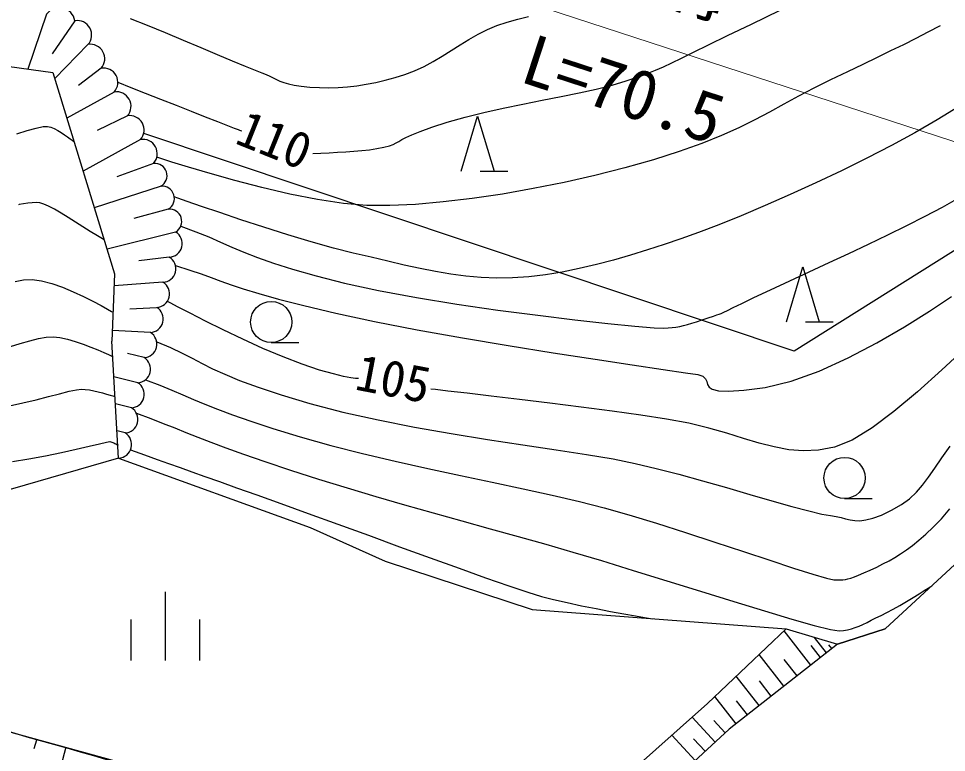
# Model space of a CAD drawing. Units: millimetres, scale not verified. Extents: x 0 to 700000, y -47500 to 447500.
# Drawn here: x 515393 to 549171, y 284356 to 311061 of the extents above; entities that cross this region are included whole.
import ezdxf
from ezdxf.enums import TextEntityAlignment as Align

# ---------------------------------------------------------------- set-up
doc = ezdxf.new("R2010")
doc.units = ezdxf.units.MM
doc.header["$LTSCALE"] = 1000
doc.layers.add('作業ﾚｲﾔ1', color=7, linetype='Continuous', lineweight=25)
doc.styles.add('@ＭＳ ゴシック', font='')
doc.styles.add('ＭＳ ゴシック', font='')
doc.styles.get('@ＭＳ ゴシック').set_extended_font_data('@MS Gothic')
doc.styles.get('ＭＳ ゴシック').set_extended_font_data('MS Gothic')

msp = doc.modelspace()

# ---------------------------------------------------------------- linework, layer by layer
at = {"layer": '作業ﾚｲﾔ1', "lineweight": 13}
msp.add_line((501645, 322180), (574377, 298451), dxfattribs=at)
at = {"layer": '作業ﾚｲﾔ1'}
for p, q in [((516415, 311220), (515726, 309222)), ((517442, 310980), (516617, 309778)), ((517920, 310116), (516710, 308875)), ((512593, 309663), (516643, 309093)), ((516643, 309093), (518888, 301774)), ((518398, 309251), (517574, 308624)), ((518878, 308388), (517152, 307435)), ((519353, 307521), (518252, 306983)), ((531501, 305509), (532101, 307509)), ((532101, 307509), (532701, 305509)), ((557453, 307646), (543633, 298958)), ((543633, 298958), (519950, 306884)), ((519833, 306658), (517744, 305505)), ((520307, 305790), (518968, 305305)), ((532201, 305509), (533201, 305509)), ((520579, 304960), (518151, 304179)), ((520843, 304127), (519584, 303784)), ((521110, 303293), (518615, 302664)), ((520881, 302380), (519771, 302249)), ((543343, 300023), (543943, 302023)), ((543943, 302023), (544543, 300023)), ((518888, 301774), (518793, 299318)), ((520651, 301466), (518871, 301339)), ((519441, 300504), (520420, 300552)), ((544043, 300023), (545043, 300023)), ((520190, 299638), (518808, 299711)), ((519037, 295068), (518793, 299318)), ((524591, 299269), (525591, 299269)), ((519963, 298723), (519357, 298876)), ((519733, 297809), (518867, 298027)), ((519502, 296895), (518924, 297041)), ((519272, 295981), (518981, 296055)), ((519037, 295068), (514367, 293721)), ((519037, 295068), (514367, 293721)), ((519042, 295067), (519037, 295069)), ((519037, 295068), (526011, 292538)), ((545462, 293593), (546462, 293593)), ((526011, 292538), (528735, 291316)), ((546945, 288850), (549957, 291639)), ((528735, 291316), (534095, 289555)), ((520743, 287697), (520743, 290197)), ((534095, 289555), (543336, 288851)), ((519493, 287697), (519493, 289197)), ((521993, 287697), (521993, 289197)), ((540468, 286133), (543336, 288851)), ((543336, 288851), (545200, 288291)), ((543336, 288851), (545200, 288291)), ((546945, 288850), (545200, 288291)), ((545200, 288291), (546945, 288850)), ((544234, 287533), (543258, 288777)), ((544807, 287982), (544369, 288540)), ((545200, 288291), (541260, 285202)), ((544584, 287807), (544241, 288245)), ((545004, 288137), (544894, 288276)), ((505261, 287794), (521243, 283411)), ((543257, 286767), (542353, 287920)), ((543736, 287143), (543267, 287742)), ((542352, 286058), (541515, 287125)), ((542796, 286406), (542361, 286960)), ((536700, 282782), (540468, 286133)), ((541514, 285401), (540739, 286390)), ((541925, 285723), (541522, 286237)), ((540752, 284733), (539915, 285641)), ((541112, 285065), (540697, 285516)), ((541260, 285202), (538424, 282587)), ((515966, 284500), (516053, 284814)), ((540023, 284061), (539174, 284982)), ((540389, 284398), (539967, 284855)), ((516955, 283917), (517120, 284509))]:
    msp.add_line(p, q, dxfattribs=at)
for points in [[(519450, 311066), (520074, 310817), (520725, 310551), (521382, 310279), (522023, 310011), (522627, 309757), (523173, 309527), (523639, 309333), (524004, 309185), (524245, 309092), (524403, 309031), (524538, 308969), (524660, 308907), (524779, 308846), (524905, 308788), (525049, 308733), (525220, 308683), (525430, 308638), (525686, 308599), (526001, 308568), (526347, 308548), (526690, 308543), (527030, 308553), (527370, 308578), (527710, 308618), (528052, 308672), (528396, 308740), (528744, 308822), (529097, 308918), (529455, 309027), (529810, 309159), (530153, 309319), (530487, 309500), (530815, 309695), (531139, 309898), (531463, 310103), (531789, 310304), (532120, 310493), (532458, 310665), (532808, 310812), (533176, 310936), (533562, 311043), (533961, 311136)], [(526106, 306146), (526396, 306164), (526699, 306180), (527003, 306196), (527306, 306212), (527603, 306232), (527893, 306257), (528173, 306288), (528439, 306329), (528689, 306380), (528891, 306433), (529032, 306483), (529138, 306534), (529233, 306590), (529343, 306656), (529493, 306736), (529708, 306834), (530012, 306956), (530432, 307105), (530992, 307286), (531649, 307474), (532335, 307645), (533038, 307802), (533748, 307948), (534453, 308087), (535142, 308222), (535802, 308357), (536424, 308495), (536996, 308640), (537506, 308795), (537931, 308941), (538279, 309066), (538580, 309184), (538866, 309307), (539171, 309447), (539525, 309618), (539961, 309833), (540510, 310103), (541205, 310442), (542077, 310862), (543115, 311365)], [(548940, 310801), (548498, 310565), (548057, 310336), (547607, 310110), (547140, 309881), (546649, 309644), (546126, 309394), (545563, 309125), (544951, 308833), (544345, 308531), (543787, 308236), (543257, 307945), (542733, 307658), (542193, 307373), (541616, 307088), (540980, 306801), (540263, 306512), (539444, 306218), (538502, 305919), (537462, 305625), (536374, 305350), (535257, 305098), (534129, 304873), (533005, 304677), (531904, 304514), (530844, 304387), (529840, 304300), (528912, 304256), (528076, 304259), (527226, 304329), (526276, 304475), (525270, 304677), (524254, 304915), (523271, 305170), (522366, 305422), (521585, 305652), (520971, 305841), (520570, 305968), (520426, 306015)], [(519009, 308741), (519480, 308556), (520006, 308349), (520565, 308129), (521131, 307906), (521682, 307690), (522192, 307489), (522639, 307314), (522997, 307173), (523243, 307076), (523353, 307034), (523390, 307020), (523432, 307005), (523477, 306988), (523523, 306972)], [(549645, 307876), (548832, 307371), (548016, 306899), (547169, 306441), (546275, 305981), (545350, 305526), (544413, 305082), (543480, 304656), (542570, 304255), (541699, 303887), (540886, 303557), (540146, 303274), (539499, 303044), (538898, 302843), (538288, 302645), (537671, 302455), (537050, 302275), (536427, 302110), (535805, 301962), (535186, 301837), (534574, 301736), (533970, 301665), (533377, 301626), (532799, 301619), (532235, 301642), (531680, 301691), (531127, 301763), (530573, 301855), (530011, 301965), (529435, 302090), (528841, 302227), (528223, 302373), (527575, 302526), (526854, 302709), (526047, 302937), (525191, 303195), (524325, 303468), (523488, 303741), (522717, 303998), (522050, 304225), (521527, 304406), (521185, 304525), (521063, 304569)], [(515330, 306870), (515712, 306983), (516037, 307072), (516287, 307128), (516447, 307137), (516563, 307107), (516688, 307056), (516818, 306990), (516946, 306915), (517068, 306836), (517179, 306759), (517274, 306689), (517348, 306633), (517396, 306594), (517414, 306580)], [(518511, 303007), (518266, 303152), (518005, 303314), (517735, 303484), (517463, 303658), (517196, 303826), (516940, 303983), (516702, 304121), (516489, 304233), (516309, 304313), (516168, 304352), (516038, 304362), (515891, 304357), (515734, 304342), (515575, 304319), (515421, 304291), (515395, 304285)], [(521298, 303506), (521845, 303305), (522316, 303114), (522743, 302928), (523159, 302744), (523597, 302557), (524090, 302363), (524670, 302158), (525369, 301938), (526222, 301699), (527259, 301436), (528494, 301166), (529875, 300910), (531342, 300672), (532834, 300454), (534290, 300262), (535647, 300097), (536847, 299965), (537826, 299868), (538525, 299810), (538882, 299795), (539040, 299804), (539186, 299818), (539325, 299836), (539461, 299860), (539600, 299891), (539746, 299929), (539904, 299975), (540078, 300030), (540274, 300094), (540495, 300169), (540688, 300233), (540812, 300274), (540897, 300303), (540971, 300333), (541061, 300376), (541198, 300443), (541408, 300546), (541720, 300698), (542163, 300910), (542765, 301194), (543465, 301520), (544178, 301850), (544898, 302182), (545620, 302516), (546337, 302853), (547042, 303190), (547730, 303528), (548393, 303866), (549027, 304203), (549624, 304540)], [(521109, 302070), (521628, 301909), (522046, 301767), (522407, 301634), (522753, 301505), (523128, 301370), (523575, 301222), (524137, 301053), (524857, 300856), (525778, 300623), (526944, 300346), (528345, 300042), (529902, 299740), (531550, 299445), (533222, 299164), (534853, 298902), (536379, 298666), (537735, 298462), (538853, 298296), (539671, 298175), (540121, 298103), (540308, 298043), (540402, 297956), (540444, 297855), (540472, 297749), (540527, 297650), (540647, 297569), (540873, 297517), (541242, 297504), (541795, 297541), (542571, 297640), (543520, 297860), (544539, 298231), (545591, 298711), (546636, 299262), (547638, 299844), (548557, 300418), (549356, 300944)], [(515265, 301491), (515574, 301555), (515889, 301568), (516228, 301520), (516601, 301421), (516991, 301283), (517382, 301122), (517758, 300948), (518102, 300777), (518397, 300620), (518629, 300492), (518780, 300405), (518834, 300373)], [(527765, 297963), (527658, 297962), (527485, 297984), (527224, 298037), (526852, 298131), (526344, 298272), (525717, 298479), (525022, 298748), (524291, 299060), (523556, 299395), (522847, 299732), (522197, 300053), (521637, 300337), (521198, 300564), (520911, 300715), (520809, 300770)], [(515095, 299126), (515456, 299238), (515798, 299339), (516116, 299420), (516402, 299470), (516652, 299481), (516898, 299451), (517170, 299391), (517457, 299308), (517746, 299211), (518024, 299106), (518279, 299003), (518500, 298909), (518672, 298832), (518785, 298780), (518825, 298761)], [(520424, 299301), (520927, 299087), (521346, 298888), (521716, 298698), (522075, 298511), (522458, 298319), (522901, 298116), (523440, 297895), (524111, 297650), (524950, 297373), (525993, 297059), (527198, 296740), (528478, 296453), (529803, 296195), (531143, 295962), (532469, 295749), (533751, 295554), (534959, 295373), (536064, 295202), (537036, 295037), (537845, 294875), (538605, 294692), (539431, 294476), (540294, 294239), (541166, 293992), (542017, 293747), (542818, 293516), (543541, 293311), (544157, 293145), (544636, 293029), (544950, 292974), (545156, 292946), (545336, 292905), (545502, 292860), (545665, 292820), (545835, 292793), (546023, 292789), (546239, 292815), (546495, 292881), (546802, 292995), (547170, 293166), (547532, 293372), (547829, 293589), (548079, 293824), (548301, 294083), (548516, 294374), (548742, 294704), (549000, 295078), (549308, 295503)], [(549926, 299124), (549005, 298278), (548111, 297481), (547260, 296768), (546464, 296171), (545737, 295725), (545092, 295465), (544512, 295355), (543963, 295328), (543429, 295371), (542898, 295471), (542356, 295613), (541788, 295785), (541180, 295971), (540520, 296160), (539792, 296337), (538983, 296489), (538051, 296628), (536997, 296774), (535874, 296921), (534733, 297065), (533625, 297201), (532603, 297323), (531718, 297426), (531022, 297506), (530567, 297558), (530404, 297576)], [(520019, 297919), (520534, 297722), (520975, 297542), (521374, 297371), (521763, 297203), (522173, 297030), (522635, 296845), (523181, 296641), (523843, 296411), (524653, 296147), (525641, 295843), (526757, 295527), (527915, 295230), (529099, 294951), (530292, 294685), (531477, 294432), (532639, 294189), (533759, 293952), (534822, 293720), (535810, 293491), (536707, 293261), (537614, 293001), (538617, 292694), (539673, 292358), (540741, 292010), (541779, 291667), (542746, 291347), (543601, 291067), (544302, 290845), (544807, 290697), (545075, 290642), (545199, 290639), (545305, 290638), (545399, 290640), (545490, 290650), (545585, 290668), (545692, 290699), (545818, 290744), (545971, 290806), (546159, 290887), (546388, 290990), (546632, 291103), (546861, 291214), (547080, 291327), (547292, 291447), (547503, 291578), (547717, 291724), (547938, 291890), (548171, 292080), (548421, 292298), (548692, 292549), (548987, 292854), (549299, 293217)], [(515060, 296966), (515551, 297073), (516031, 297189), (516482, 297304), (516889, 297410), (517235, 297497), (517505, 297555), (517682, 297576), (517818, 297567), (517971, 297545), (518132, 297514), (518295, 297477), (518453, 297437), (518598, 297397), (518723, 297361), (518822, 297331), (518886, 297310), (518909, 297303)], [(519684, 296703), (520203, 296507), (520659, 296329), (521078, 296162), (521488, 295996), (521917, 295826), (522391, 295643), (522938, 295439), (523585, 295207), (524360, 294940), (525290, 294629), (526314, 294300), (527350, 293981), (528393, 293671), (529440, 293369), (530487, 293074), (531529, 292783), (532563, 292497), (533583, 292212), (534587, 291929), (535569, 291645), (536612, 291334), (537767, 290981), (538987, 290604), (540223, 290221), (541426, 289849), (542549, 289506), (543542, 289209), (544358, 288977), (544949, 288827), (545264, 288777), (545421, 288789), (545569, 288813), (545711, 288849), (545850, 288896), (545989, 288952), (546131, 289017), (546279, 289089), (546436, 289168), (546606, 289252), (546790, 289342), (546999, 289446), (547230, 289570), (547474, 289708), (547719, 289852), (547956, 289994), (548173, 290126), (548360, 290243), (548507, 290335), (548603, 290396), (548638, 290417)], [(515176, 294944), (515770, 295035), (516372, 295146), (516955, 295267), (517494, 295388), (517965, 295498), (518342, 295589), (518599, 295649), (518712, 295669), (518747, 295662), (518784, 295651), (518824, 295636), (518863, 295618), (518901, 295600), (518936, 295582), (518966, 295566), (518989, 295553), (519005, 295544), (519010, 295541)], [(519470, 295365), (519981, 295183), (520435, 295021), (520857, 294870), (521271, 294722), (521702, 294569), (522172, 294401), (522707, 294210), (523330, 293988), (524066, 293725), (524939, 293414), (525938, 293055), (527014, 292664), (528134, 292256), (529266, 291842), (530376, 291438), (531430, 291057), (532396, 290712), (533240, 290417), (533930, 290186), (534432, 290033), (534866, 289921), (535360, 289808), (535888, 289696), (536425, 289589), (536947, 289490), (537430, 289401), (537848, 289327), (538178, 289271), (538393, 289234), (538471, 289222)]]:
    msp.add_lwpolyline(points, dxfattribs=at)
for centre in [(524591, 300019), (545462, 294343)]:
    msp.add_circle(centre, 750, dxfattribs=at)
for centre, radius, start, end in [((516879, 310889), 570, 9.3667, 144.4182), ((517531, 310466), 523, 317.9829, 99.7147), ((518009, 309601), 523, 317.9828, 99.8216), ((518486, 308736), 523, 317.9828, 99.8216), ((518964, 307872), 523, 317.9826, 99.8223), ((519441, 307007), 523, 317.9828, 99.8216), ((519919, 306142), 523, 317.9826, 99.8223), ((520350, 305346), 448, 300.1681, 95.0569), ((520618, 304514), 448, 300.1676, 95.4781), ((520886, 303681), 448, 300.1681, 95.4772), ((520861, 302871), 492, 272.3632, 59.1729), ((520630, 301957), 492, 272.3629, 59.355), ((520400, 301043), 492, 272.3637, 59.3542), ((520170, 300129), 492, 272.3629, 59.355), ((519940, 299215), 492, 272.3637, 59.3542), ((519709, 298301), 492, 272.3637, 59.3542), ((519479, 297387), 492, 272.3629, 59.355), ((519249, 296473), 492, 272.3637, 59.3542), ((519019, 295560), 492, 272.3632, 59.3547), ((381693, -191596), 495000, 72.08241, 75.80273)]:
    msp.add_arc(centre, radius, start, end, dxfattribs=at)

# ---------------------------------------------------------------- texts
at = {"layer": '作業ﾚｲﾔ1', "style": 'ＭＳ ゴシック'}
msp.add_text('側溝', height=1833, rotation=341.93, dxfattribs=at).set_placement((538321, 311266), align=Align.BOTTOM_CENTER)
at = {"layer": '作業ﾚｲﾔ1', "style": '@ＭＳ ゴシック'}
msp.add_text('L=70.5', height=1833, rotation=341.93, dxfattribs=at).set_placement((537700, 309365), align=Align.TOP_CENTER)
at = {"layer": '作業ﾚｲﾔ1', "style": 'ＭＳ ゴシック'}
for s, rotation, p in [('110', 338.073, (523070, 306172)), ('105', 349.09, (527513, 297180))]:
    msp.add_text(s, height=1320, rotation=rotation, dxfattribs=at).set_placement(p, align=Align.BOTTOM_LEFT)

doc.saveas('drawing.dxf')
